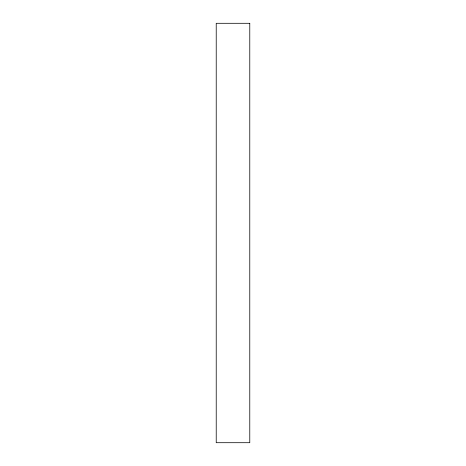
<?xml version="1.0" encoding="UTF-8"?>
<svg xmlns="http://www.w3.org/2000/svg" width="466" height="466" viewBox="0 0 466 466"><rect width="100%" height="100%" fill="white"/><g stroke="black" fill="none" stroke-linecap="round" stroke-linejoin="round"><path stroke-width="0.7" d="M249.776 23.3L216.224 23.3L216.224 442.7L249.776 442.7L249.776 23.3"/></g></svg>
